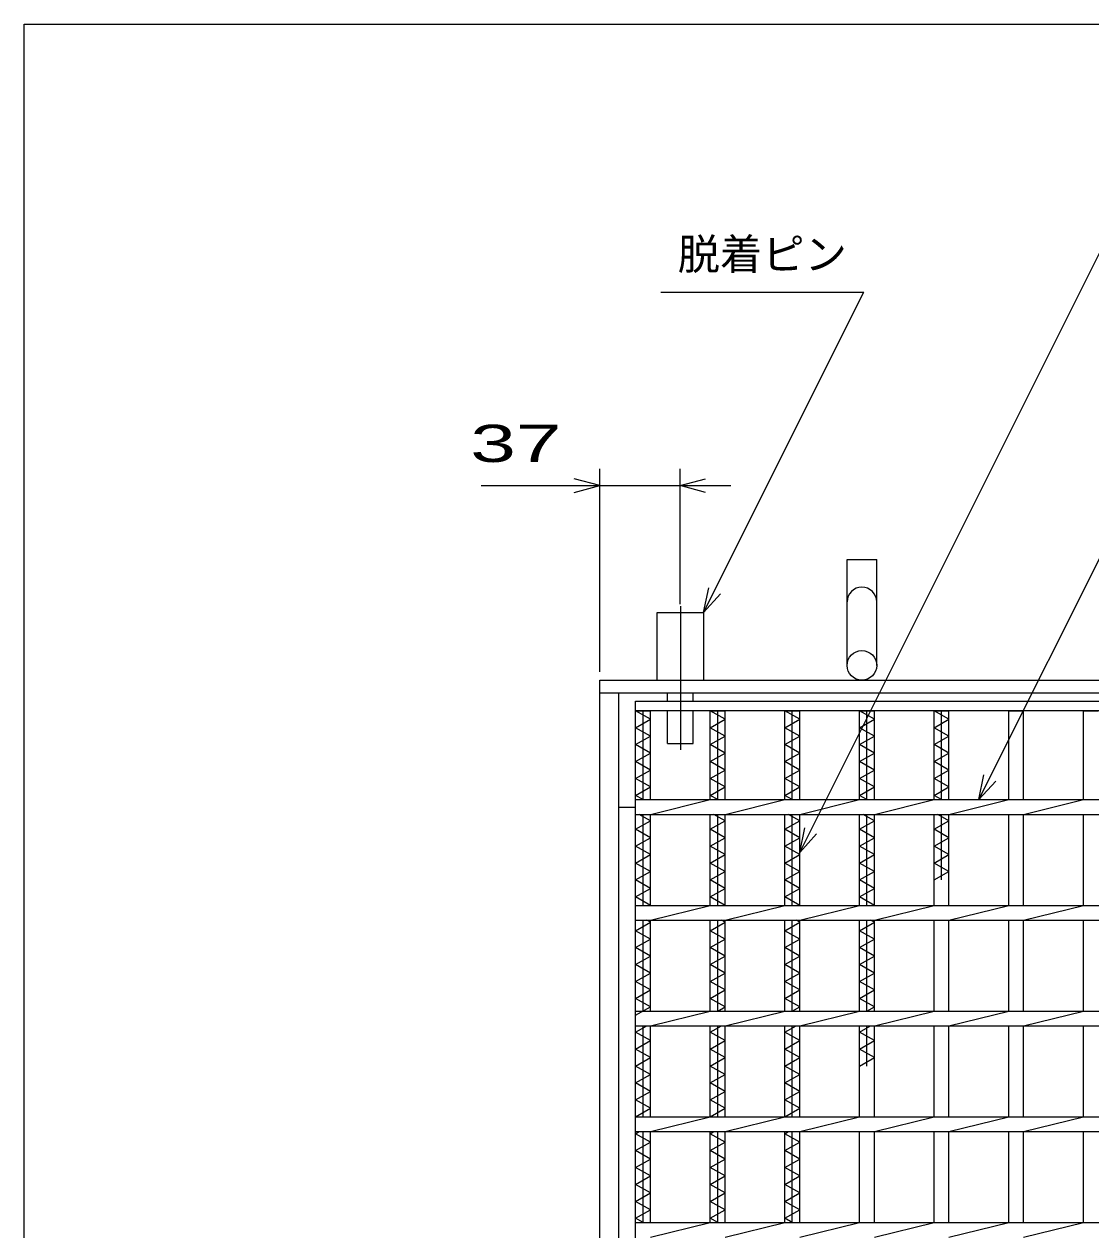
# Model space of a CAD drawing. Units: millimetres, scale not verified. Extents: x -1456 to 1385, y -1026 to 843.
# Drawn here: x -1383 to -879, y 272 to 843 of the extents above; entities that cross this region are included whole.
import ezdxf
from ezdxf.enums import TextEntityAlignment as Align

# ---------------------------------------------------------------- set-up
doc = ezdxf.new("R2010")
doc.units = ezdxf.units.MM
doc.header["$LTSCALE"] = 8
doc.linetypes.add('LONG_DASHED_DOTTED', pattern=[15.25, 12, -1.5, 0.25, -1.5])
for name, color, linetype, lineweight in [('0_2', 150, 'Continuous', 25), ('16', 3, 'Continuous', 25), ('19', 6, 'Continuous', 25), ('22', 4, 'Continuous', 25)]:
    doc.layers.add(name, color=color, linetype=linetype, lineweight=lineweight)
doc.styles.add('ベクトル', font='')
doc.styles.get('ベクトル').set_extended_font_data('ベクトル')

msp = doc.modelspace()

# ---------------------------------------------------------------- linework, layer by layer
at = {"layer": '0_2'}
for p, q in [((-1383.2, -917.2), (-1383.2, 842.8)), ((-1383.2, 842.8), (1384.8, 842.8))]:
    msp.add_line(p, q, dxfattribs=at)
at = {"layer": '16'}
for p, q in [((-1094, 522.5), (-381, 522.5)), ((-1094, 518), (-1094, 522.5)), ((-381, 518), (-1094, 518)), ((-1094, -273), (-1094, 518)), ((-1094, 518), (-1087, 518)), ((-1087, 514), (-1094, 518)), ((-1094, 510), (-1087, 514)), ((-1090.5, 476), (-1090.5, 518)), ((-1087, 476), (-1087, 518)), ((-1058.7, 476), (-1058.7, 518)), ((-1058.7, 518), (-1051.7, 518)), ((-1051.7, 514), (-1058.7, 518)), ((-1058.7, 510), (-1051.7, 514)), ((-1055.2, 476), (-1055.2, 518)), ((-1051.7, 476), (-1051.7, 518)), ((-1023.4, 476), (-1023.4, 518)), ((-1023.4, 518), (-1016.4, 518)), ((-1016.4, 514), (-1023.4, 518)), ((-1023.4, 510), (-1016.4, 514)), ((-1019.9, 476), (-1019.9, 518)), ((-1016.4, 476), (-1016.4, 518)), ((-988.1, 476), (-988.1, 518)), ((-988.1, 518), (-981.1, 518)), ((-981.1, 514), (-988.1, 518)), ((-988.1, 510), (-981.1, 514)), ((-984.6, 476), (-984.6, 518)), ((-981.1, 476), (-981.1, 518)), ((-952.8, 476), (-952.8, 518)), ((-952.8, 518), (-945.8, 518)), ((-945.8, 514), (-952.8, 518)), ((-952.8, 510), (-945.8, 514)), ((-949.3, 476), (-949.3, 518)), ((-945.8, 476), (-945.8, 518)), ((-917.5, 476), (-917.5, 518)), ((-917.5, 518), (-910.5, 518)), ((-910.5, 476), (-910.5, 518)), ((-882.2, 476), (-882.2, 518)), ((-882.2, 518), (-875.2, 518)), ((-1087, 506), (-1094, 510)), ((-1051.7, 506), (-1058.7, 510)), ((-1016.4, 506), (-1023.4, 510)), ((-981.1, 506), (-988.1, 510)), ((-945.8, 506), (-952.8, 510)), ((-1094, 502), (-1087, 506)), ((-1087, 498), (-1094, 502)), ((-1058.7, 502), (-1051.7, 506)), ((-1051.7, 498), (-1058.7, 502)), ((-1023.4, 502), (-1016.4, 506)), ((-1016.4, 498), (-1023.4, 502)), ((-988.1, 502), (-981.1, 506)), ((-981.1, 498), (-988.1, 502)), ((-952.8, 502), (-945.8, 506)), ((-945.8, 498), (-952.8, 502)), ((-1094, 494), (-1087, 498)), ((-1058.7, 494), (-1051.7, 498)), ((-1023.4, 494), (-1016.4, 498)), ((-988.1, 494), (-981.1, 498)), ((-952.8, 494), (-945.8, 498)), ((-1087, 490), (-1094, 494)), ((-1051.7, 490), (-1058.7, 494)), ((-1016.4, 490), (-1023.4, 494)), ((-981.1, 490), (-988.1, 494)), ((-945.8, 490), (-952.8, 494)), ((-1094, 486), (-1087, 490)), ((-1087, 482), (-1094, 486)), ((-1058.7, 486), (-1051.7, 490)), ((-1051.7, 482), (-1058.7, 486)), ((-1023.4, 486), (-1016.4, 490)), ((-1016.4, 482), (-1023.4, 486)), ((-988.1, 486), (-981.1, 490)), ((-981.1, 482), (-988.1, 486)), ((-952.8, 486), (-945.8, 490)), ((-945.8, 482), (-952.8, 486)), ((-1094, 478), (-1087, 482)), ((-1058.7, 478), (-1051.7, 482)), ((-1023.4, 478), (-1016.4, 482)), ((-988.1, 478), (-981.1, 482)), ((-952.8, 478), (-945.8, 482)), ((-1090.5, 476), (-1094, 478)), ((-1094, 476), (-381, 476)), ((-1094, 469), (-1094, 476)), ((-1087, 469), (-1058.7, 476)), ((-1055.2, 476), (-1058.7, 478)), ((-1051.7, 469), (-1023.4, 476)), ((-1019.9, 476), (-1023.4, 478)), ((-1016.4, 469), (-988.1, 476)), ((-984.6, 476), (-988.1, 478)), ((-981.1, 469), (-952.8, 476)), ((-949.3, 476), (-952.8, 478)), ((-945.8, 469), (-917.5, 476)), ((-910.5, 469), (-882.2, 476)), ((-1094, 469), (-381, 469)), ((-1087, 466), (-1092.25, 469)), ((-1090.5, 426), (-1090.5, 469)), ((-1087, 426), (-1087, 469)), ((-1058.7, 426), (-1058.7, 469)), ((-1051.7, 466), (-1056.95, 469)), ((-1055.2, 426), (-1055.2, 469)), ((-1051.7, 426), (-1051.7, 469)), ((-1023.4, 426), (-1023.4, 469)), ((-1016.4, 466), (-1021.65, 469)), ((-1019.9, 426), (-1019.9, 469)), ((-1016.4, 426), (-1016.4, 469)), ((-988.1, 426), (-988.1, 469)), ((-981.1, 466), (-986.35, 469)), ((-984.6, 426), (-984.6, 469)), ((-981.1, 426), (-981.1, 469)), ((-952.8, 426), (-952.8, 469)), ((-945.8, 466), (-951.05, 469)), ((-949.3, 438), (-949.3, 469)), ((-945.8, 426), (-945.8, 469)), ((-917.5, 426), (-917.5, 469)), ((-910.5, 426), (-910.5, 469)), ((-882.2, 426), (-882.2, 469)), ((-1094, 462), (-1087, 466)), ((-1087, 458), (-1094, 462)), ((-1058.7, 462), (-1051.7, 466)), ((-1051.7, 458), (-1058.7, 462)), ((-1023.4, 462), (-1016.4, 466)), ((-1016.4, 458), (-1023.4, 462)), ((-988.1, 462), (-981.1, 466)), ((-981.1, 458), (-988.1, 462)), ((-952.8, 462), (-945.8, 466)), ((-945.8, 458), (-952.8, 462)), ((-1094, 454), (-1087, 458)), ((-1058.7, 454), (-1051.7, 458)), ((-1023.4, 454), (-1016.4, 458)), ((-988.1, 454), (-981.1, 458)), ((-952.8, 454), (-945.8, 458)), ((-1087, 450), (-1094, 454)), ((-1051.7, 450), (-1058.7, 454)), ((-1016.4, 450), (-1023.4, 454)), ((-981.1, 450), (-988.1, 454)), ((-945.8, 450), (-952.8, 454)), ((-1094, 446), (-1087, 450)), ((-1087, 442), (-1094, 446)), ((-1058.7, 446), (-1051.7, 450)), ((-1051.7, 442), (-1058.7, 446)), ((-1023.4, 446), (-1016.4, 450)), ((-1016.4, 442), (-1023.4, 446)), ((-988.1, 446), (-981.1, 450)), ((-981.1, 442), (-988.1, 446)), ((-952.8, 446), (-945.8, 450)), ((-945.8, 442), (-952.8, 446)), ((-1094, 438), (-1087, 442)), ((-1058.7, 438), (-1051.7, 442)), ((-1023.4, 438), (-1016.4, 442)), ((-988.1, 438), (-981.1, 442)), ((-952.8, 438), (-945.8, 442)), ((-1087, 434), (-1094, 438)), ((-1094, 430), (-1087, 434)), ((-1051.7, 434), (-1058.7, 438)), ((-1058.7, 430), (-1051.7, 434)), ((-1016.4, 434), (-1023.4, 438)), ((-1023.4, 430), (-1016.4, 434)), ((-981.1, 434), (-988.1, 438)), ((-988.1, 430), (-981.1, 434)), ((-1087, 426), (-1094, 430)), ((-1051.7, 426), (-1058.7, 430)), ((-1016.4, 426), (-1023.4, 430)), ((-981.1, 426), (-988.1, 430)), ((-1094, 426), (-381, 426)), ((-1094, 419), (-1094, 426)), ((-1087, 419), (-1058.7, 426)), ((-1051.7, 419), (-1023.4, 426)), ((-1016.4, 419), (-988.1, 426)), ((-981.1, 419), (-952.8, 426)), ((-945.8, 419), (-917.5, 426)), ((-910.5, 419), (-882.2, 426)), ((-1094, 419), (-381, 419)), ((-1094, 414), (-1087, 418)), ((-1090.5, 376), (-1090.5, 419)), ((-1087, 418), (-1088.75, 419)), ((-1087, 376), (-1087, 419)), ((-1058.7, 376), (-1058.7, 419)), ((-1058.7, 414), (-1051.7, 418)), ((-1055.2, 376), (-1055.2, 419)), ((-1051.7, 418), (-1053.45, 419)), ((-1051.7, 376), (-1051.7, 419)), ((-1023.4, 376), (-1023.4, 419)), ((-1023.4, 414), (-1016.4, 418)), ((-1019.9, 376), (-1019.9, 419)), ((-1016.4, 418), (-1018.15, 419)), ((-1016.4, 376), (-1016.4, 419)), ((-988.1, 376), (-988.1, 419)), ((-988.1, 414), (-981.1, 418)), ((-984.6, 376), (-984.6, 419)), ((-981.1, 418), (-982.85, 419)), ((-981.1, 376), (-981.1, 419)), ((-952.8, 376), (-952.8, 419)), ((-945.8, 376), (-945.8, 419)), ((-917.5, 376), (-917.5, 419)), ((-910.5, 376), (-910.5, 419)), ((-882.2, 376), (-882.2, 419)), ((-1087, 410), (-1094, 414)), ((-1051.7, 410), (-1058.7, 414)), ((-1016.4, 410), (-1023.4, 414)), ((-981.1, 410), (-988.1, 414)), ((-1094, 406), (-1087, 410)), ((-1087, 402), (-1094, 406)), ((-1058.7, 406), (-1051.7, 410)), ((-1051.7, 402), (-1058.7, 406)), ((-1023.4, 406), (-1016.4, 410)), ((-1016.4, 402), (-1023.4, 406)), ((-988.1, 406), (-981.1, 410)), ((-981.1, 402), (-988.1, 406)), ((-1094, 398), (-1087, 402)), ((-1058.7, 398), (-1051.7, 402)), ((-1023.4, 398), (-1016.4, 402)), ((-988.1, 398), (-981.1, 402)), ((-1087, 394), (-1094, 398)), ((-1094, 390), (-1087, 394)), ((-1051.7, 394), (-1058.7, 398)), ((-1058.7, 390), (-1051.7, 394)), ((-1016.4, 394), (-1023.4, 398)), ((-1023.4, 390), (-1016.4, 394)), ((-981.1, 394), (-988.1, 398)), ((-988.1, 390), (-981.1, 394)), ((-1087, 386), (-1094, 390)), ((-1051.7, 386), (-1058.7, 390)), ((-1016.4, 386), (-1023.4, 390)), ((-981.1, 386), (-988.1, 390)), ((-1094, 382), (-1087, 386)), ((-1058.7, 382), (-1051.7, 386)), ((-1023.4, 382), (-1016.4, 386)), ((-988.1, 382), (-981.1, 386)), ((-1087, 378), (-1094, 382)), ((-1094, 374), (-1087, 378)), ((-1051.7, 378), (-1058.7, 382)), ((-1055.2, 376), (-1051.7, 378)), ((-1016.4, 378), (-1023.4, 382)), ((-1019.9, 376), (-1016.4, 378)), ((-981.1, 378), (-988.1, 382)), ((-984.6, 376), (-981.1, 378)), ((-1094, 376), (-381, 376)), ((-1094, 369), (-1094, 376)), ((-1087, 369), (-1058.7, 376)), ((-1051.7, 369), (-1023.4, 376)), ((-1016.4, 369), (-988.1, 376)), ((-981.1, 369), (-952.8, 376)), ((-945.8, 369), (-917.5, 376)), ((-910.5, 369), (-882.2, 376)), ((-1094, 369), (-381, 369)), ((-1094, 366), (-1088.75, 369)), ((-1087, 362), (-1094, 366)), ((-1090.5, 326), (-1090.5, 369)), ((-1087, 326), (-1087, 369)), ((-1058.7, 326), (-1058.7, 369)), ((-1058.7, 366), (-1053.45, 369)), ((-1051.7, 362), (-1058.7, 366)), ((-1055.2, 326), (-1055.2, 369)), ((-1051.7, 326), (-1051.7, 369)), ((-1023.4, 326), (-1023.4, 369)), ((-1023.4, 366), (-1018.15, 369)), ((-1016.4, 362), (-1023.4, 366)), ((-1019.9, 326), (-1019.9, 369)), ((-1016.4, 326), (-1016.4, 369)), ((-988.1, 326), (-988.1, 369)), ((-988.1, 366), (-982.85, 369)), ((-981.1, 362), (-988.1, 366)), ((-984.6, 350), (-984.6, 369)), ((-981.1, 326), (-981.1, 369)), ((-952.8, 326), (-952.8, 369)), ((-945.8, 326), (-945.8, 369)), ((-917.5, 326), (-917.5, 369)), ((-910.5, 326), (-910.5, 369)), ((-882.2, 326), (-882.2, 369)), ((-1094, 358), (-1087, 362)), ((-1058.7, 358), (-1051.7, 362)), ((-1023.4, 358), (-1016.4, 362)), ((-988.1, 358), (-981.1, 362)), ((-1087, 354), (-1094, 358)), ((-1094, 350), (-1087, 354)), ((-1051.7, 354), (-1058.7, 358)), ((-1058.7, 350), (-1051.7, 354)), ((-1016.4, 354), (-1023.4, 358)), ((-1023.4, 350), (-1016.4, 354)), ((-981.1, 354), (-988.1, 358)), ((-988.1, 350), (-981.1, 354)), ((-1087, 346), (-1094, 350)), ((-1051.7, 346), (-1058.7, 350)), ((-1016.4, 346), (-1023.4, 350)), ((-1094, 342), (-1087, 346)), ((-1058.7, 342), (-1051.7, 346)), ((-1023.4, 342), (-1016.4, 346)), ((-1087, 338), (-1094, 342)), ((-1094, 334), (-1087, 338)), ((-1051.7, 338), (-1058.7, 342)), ((-1058.7, 334), (-1051.7, 338)), ((-1016.4, 338), (-1023.4, 342)), ((-1023.4, 334), (-1016.4, 338)), ((-1087, 330), (-1094, 334)), ((-1051.7, 330), (-1058.7, 334)), ((-1016.4, 330), (-1023.4, 334)), ((-1094, 326), (-1087, 330)), ((-1094, 326), (-381, 326)), ((-1094, 319), (-1094, 326)), ((-1087, 319), (-1058.7, 326)), ((-1058.7, 326), (-1051.7, 330)), ((-1051.7, 319), (-1023.4, 326)), ((-1023.4, 326), (-1016.4, 330)), ((-1016.4, 319), (-988.1, 326)), ((-981.1, 319), (-952.8, 326)), ((-945.8, 319), (-917.5, 326)), ((-910.5, 319), (-882.2, 326)), ((-1094, 319), (-381, 319)), ((-1094, 318), (-1092.25, 319)), ((-1087, 314), (-1094, 318)), ((-1094, 310), (-1087, 314)), ((-1090.5, 276), (-1090.5, 319)), ((-1087, 276), (-1087, 319)), ((-1058.7, 276), (-1058.7, 319)), ((-1058.7, 318), (-1056.95, 319)), ((-1051.7, 314), (-1058.7, 318)), ((-1058.7, 310), (-1051.7, 314)), ((-1055.2, 276), (-1055.2, 319)), ((-1051.7, 276), (-1051.7, 319)), ((-1023.4, 276), (-1023.4, 319)), ((-1023.4, 318), (-1021.65, 319)), ((-1016.4, 314), (-1023.4, 318)), ((-1023.4, 310), (-1016.4, 314)), ((-1019.9, 276), (-1019.9, 319)), ((-1016.4, 276), (-1016.4, 319)), ((-988.1, 276), (-988.1, 319)), ((-981.1, 276), (-981.1, 319)), ((-952.8, 276), (-952.8, 319)), ((-945.8, 276), (-945.8, 319)), ((-917.5, 276), (-917.5, 319)), ((-910.5, 276), (-910.5, 319)), ((-882.2, 276), (-882.2, 319)), ((-1087, 306), (-1094, 310)), ((-1051.7, 306), (-1058.7, 310)), ((-1016.4, 306), (-1023.4, 310)), ((-1094, 302), (-1087, 306)), ((-1058.7, 302), (-1051.7, 306)), ((-1023.4, 302), (-1016.4, 306)), ((-1087, 298), (-1094, 302)), ((-1094, 294), (-1087, 298)), ((-1051.7, 298), (-1058.7, 302)), ((-1058.7, 294), (-1051.7, 298)), ((-1016.4, 298), (-1023.4, 302)), ((-1023.4, 294), (-1016.4, 298)), ((-1087, 290), (-1094, 294)), ((-1051.7, 290), (-1058.7, 294)), ((-1016.4, 290), (-1023.4, 294)), ((-1094, 286), (-1087, 290)), ((-1087, 282), (-1094, 286)), ((-1058.7, 286), (-1051.7, 290)), ((-1051.7, 282), (-1058.7, 286)), ((-1023.4, 286), (-1016.4, 290)), ((-1016.4, 282), (-1023.4, 286)), ((-1094, 278), (-1087, 282)), ((-1058.7, 278), (-1051.7, 282)), ((-1023.4, 278), (-1016.4, 282)), ((-1090.5, 276), (-1094, 278)), ((-1094, 276), (-381, 276)), ((-1094, 269), (-1094, 276)), ((-1087, 269), (-1058.7, 276)), ((-1055.2, 276), (-1058.7, 278)), ((-1051.7, 269), (-1023.4, 276)), ((-1019.9, 276), (-1023.4, 278)), ((-1016.4, 269), (-988.1, 276)), ((-981.1, 269), (-952.8, 276)), ((-945.8, 269), (-917.5, 276)), ((-910.5, 269), (-882.2, 276))]:
    msp.add_line(p, q, dxfattribs=at)
at = {"layer": '19'}
for p, q in [((-994, 539.5), (-994, 589.5)), ((-994, 589.5), (-980, 589.5)), ((-980, 539.5), (-980, 589.5)), ((-1083.85, 532.5), (-1083.85, 564.5)), ((-1083.85, 564.5), (-1061.85, 564.5)), ((-1061.85, 564.5), (-1061.85, 532.5)), ((-1111, 532.5), (-364, 532.5)), ((-1111, -287.5), (-1111, 532.5)), ((-1111, 526.5), (-364, 526.5)), ((-1102, -281.5), (-1102, 526.5)), ((-1078.85, 522.5), (-1078.85, 526.5)), ((-1066.85, 522.5), (-1066.85, 526.5)), ((-1078.85, 502.5), (-1078.85, 518)), ((-1066.85, 502.5), (-1066.85, 518)), ((-1078.85, 502.5), (-1066.85, 502.5)), ((-1102, 472.5), (-1094, 472.5))]:
    msp.add_line(p, q, dxfattribs=at)
at = {"layer": '19', "linetype": 'LONG_DASHED_DOTTED'}
msp.add_line((-1072.85, 567.5), (-1072.85, 499.5), dxfattribs=at)
at = {"layer": '19'}
msp.add_circle((-987, 539.5), 7, dxfattribs=at)
msp.add_arc((-987, 569.5), 7, 0, 180, dxfattribs=at)
at = {"layer": '22'}
for p, q in [((-1016.4, 451), (-864.65, 754.5)), ((-1082.1, 716), (-986.1, 716)), ((-1061.85, 564.5), (-986.1, 716)), ((-931.65, 476), (-810.65, 718)), ((-1111, 624.5), (-1123, 627.7)), ((-1111, 536.5), (-1111, 632.5)), ((-1073, 568.496), (-1073, 632.5)), ((-1073, 624.5), (-1061, 627.7)), ((-1167, 624.5), (-1111, 624.5)), ((-1123, 621.3), (-1111, 624.5)), ((-1111, 624.5), (-1073, 624.5)), ((-1061, 621.3), (-1073, 624.5)), ((-1073, 624.5), (-1049, 624.5)), ((-1061.85, 564.5), (-1059.45, 576.18)), ((-1061.85, 564.5), (-1053.85, 573.3)), ((-931.65, 476), (-929.25, 487.68)), ((-931.65, 476), (-923.65, 484.8)), ((-1016.4, 451), (-1014, 462.68)), ((-1016.4, 451), (-1008.4, 459.8))]:
    msp.add_line(p, q, dxfattribs=at)

# ---------------------------------------------------------------- texts
at = {"layer": '22', "color": 2, "style": 'ベクトル'}
msp.add_text('脱着ピン', height=14.66, dxfattribs=at).set_placement((-1074.1, 734), align=Align.MIDDLE_LEFT)
at = {"layer": '22', "color": 2, "style": 'ベクトル', "width": 1.65}
msp.add_text(' 37 ', height=17.6, dxfattribs=at).set_placement((-1183, 644.5), align=Align.MIDDLE_LEFT)

doc.saveas('drawing.dxf')
